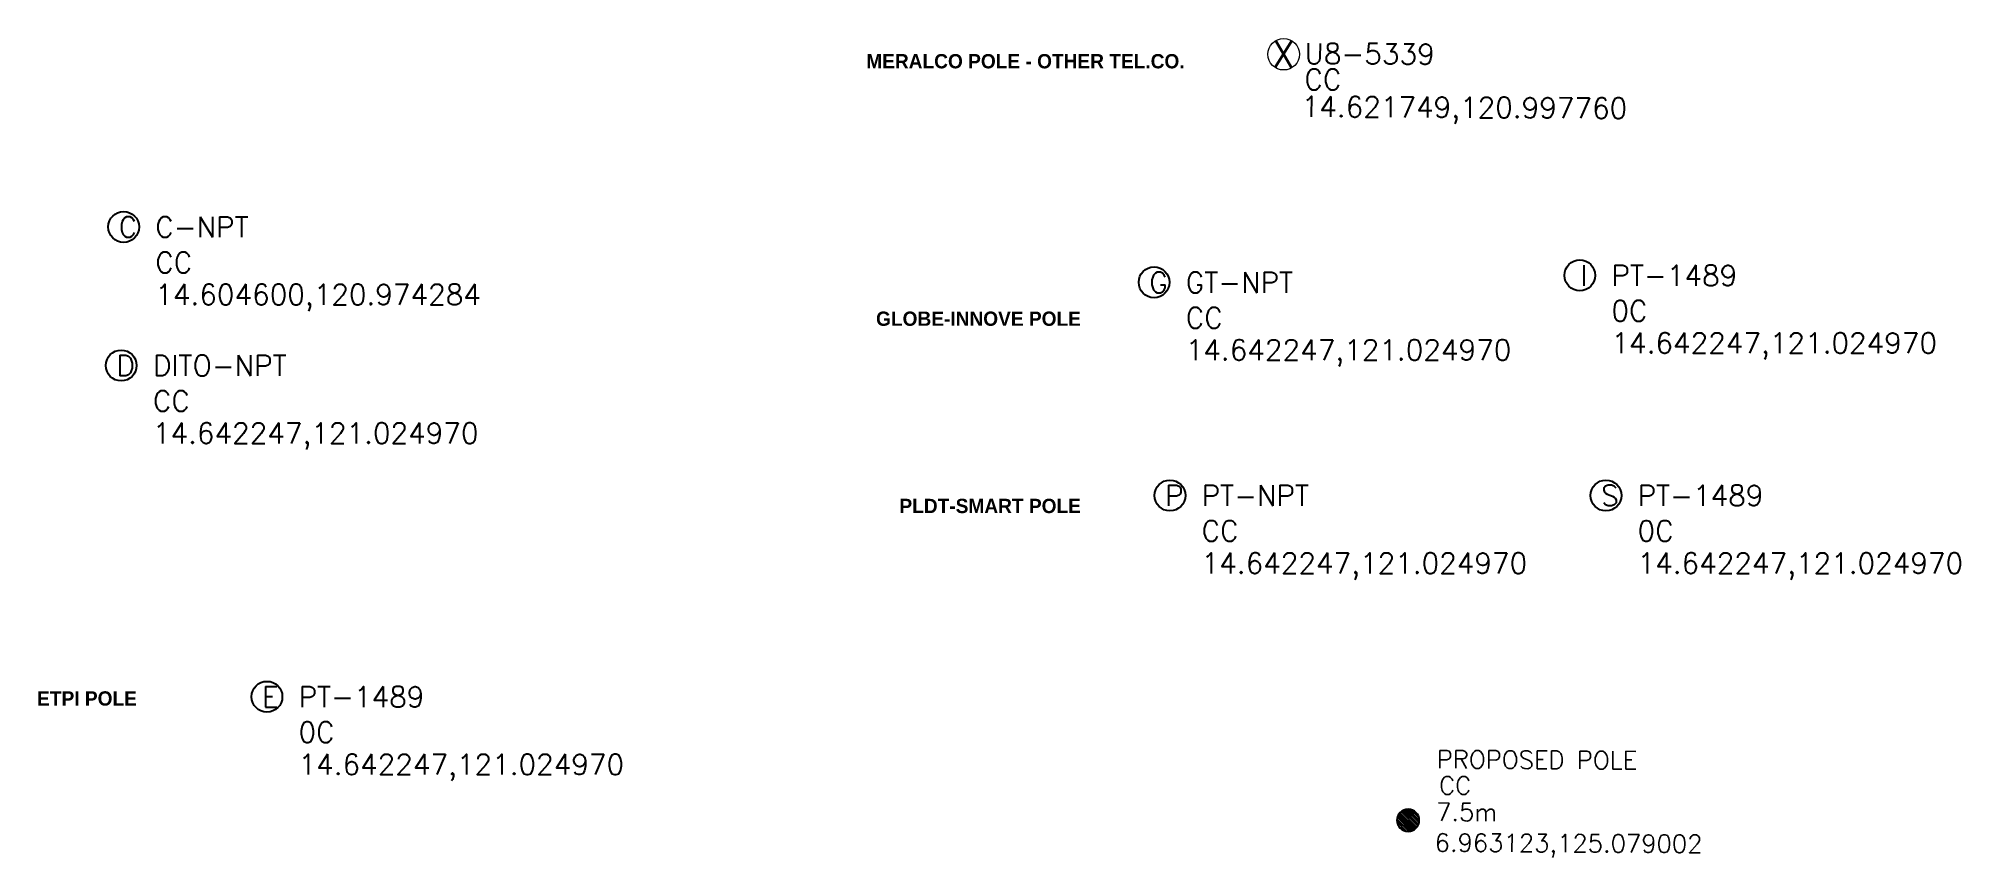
# Model space of a CAD drawing. Header units: millimetres. Extents: x 2545 to 2760, y 1946 to 2038.
import ezdxf
from ezdxf.enums import TextEntityAlignment as Align

# ---------------------------------------------------------------- set-up
doc = ezdxf.new("R2010")
doc.units = ezdxf.units.MM
for name, color, linetype in [('EXPOLE', 7, 'Continuous'), ('SPAN', 7, 'Continuous'), ('X-CONVERGE', 7, 'Continuous'), ('X-DITO', 7, 'Continuous'), ('X-MERALCO-MANILA', 5, 'Continuous'), ('X-POLE', 5, 'Continuous')]:
    doc.layers.add(name, color=color, linetype=linetype)
doc.layers.add('P-POLE 9.14m CC', color=1, linetype='Continuous', lineweight=25)
doc.styles.add('CGOMEGA', font='')
doc.styles.add('ROMANS', font='romans')
doc.styles.add('SIMPLEX', font='simplex')
doc.styles.get('CGOMEGA').set_extended_font_data('CG Omega', bold=True)

# ---------------------------------------------------------------- blocks, each defined once
blk = doc.blocks.new('EPOLE')
at = {"layer": 'X-MERALCO-MANILA', "lineweight": 0, "ltscale": 0.5}
blk.add_circle((0.01, -0.05), 1.52, dxfattribs=at)
at = {"layer": 'EXPOLE', "color": 5, "style": 'SIMPLEX'}
blk.add_text('X', height=2.5, rotation=359.1747, dxfattribs=at).set_placement((0, -0.03), align=Align.MIDDLE)
at = {"layer": 'EXPOLE', "style": 'SIMPLEX'}
blk.add_attdef('POLNO', (1.78, -1.04), '', height=2, dxfattribs=at)
blk = doc.blocks.new('PTPOLE')
at = {"layer": 'X-POLE'}
blk.add_circle((0, 0), 1.5, dxfattribs=at)
at = {"layer": 'X-POLE', "color": 7, "style": 'SIMPLEX'}
for tag, p in [('POLNO', (3.08, -1.01)), ('POLTYP', (3.08, -4.45))]:
    blk.add_attdef(tag, p, '', height=2, dxfattribs=at)
blk = doc.blocks.new('P-POLE')
at = {"layer": 'X-POLE', "linetype": 'Continuous'}
h = blk.add_hatch(dxfattribs=at)
h.set_pattern_fill('ANSI31', color=1, scale=1.5, style=0)
h.set_pattern_definition([(45, (0, 0), (-0.132583, 0.132583), [])])
edge = h.paths.add_edge_path()
edge.add_arc((0, 0), 1.25, 0, 360)
at = {"layer": 'X-POLE', "color": 1}
blk.add_circle((0, 0), 1.25, dxfattribs=at)
at = {"layer": 'X-POLE', "style": 'ROMANS'}
blk.add_attdef('POLNO', (0, -7.06), '', height=2, dxfattribs=at)

msp = doc.modelspace()

# ---------------------------------------------------------------- block references
ref = msp.add_blockref('PTPOLE', (2669.66, 2010.38), dxfattribs=dict(xscale=1.1500664, yscale=1.1500664, zscale=1.1500664))
ref.add_attrib('POLECODE', 'G', (2669.11, 2009.22), dxfattribs={"layer": 'X-POLE', "color": 7, "height": 2.3, "style": 'SIMPLEX'})
ref.add_attrib('POLNO', 'GT-NPT', (2673.2, 2009.22), dxfattribs={"layer": 'X-POLE', "color": 7, "height": 2.3, "style": 'SIMPLEX'})
ref.add_attrib('POLTYP', 'CC', (2673.2, 2005.26), dxfattribs={"layer": 'X-POLE', "color": 7, "height": 2.3, "style": 'SIMPLEX'})
ref.add_attrib('DA', '14.642247,121.024970', (2673.2, 2001.66), dxfattribs={"layer": 'X-POLE', "color": 7, "height": 2.3, "style": 'SIMPLEX'})
ref = msp.add_blockref('PTPOLE', (2717.34, 2011.16), dxfattribs=dict(xscale=1.1500664, yscale=1.1500664, zscale=1.1500664))
ref.add_attrib('POLECODE', 'I', (2717.41, 2010), dxfattribs={"layer": 'X-POLE', "color": 7, "height": 2.3, "style": 'SIMPLEX'})
ref.add_attrib('POLNO', 'PT-1489', (2720.88, 2010), dxfattribs={"layer": 'X-POLE', "color": 7, "height": 2.3, "style": 'SIMPLEX'})
ref.add_attrib('POLTYP', '0C', (2720.88, 2006.04), dxfattribs={"layer": 'X-POLE', "color": 7, "height": 2.3, "style": 'SIMPLEX'})
ref.add_attrib('DA', '14.642247,121.024970', (2720.88, 2002.44), dxfattribs={"layer": 'X-POLE', "color": 7, "height": 2.3, "style": 'SIMPLEX'})
ref = msp.add_blockref('PTPOLE', (2671.44, 1986.52), dxfattribs=dict(xscale=1.1500664, yscale=1.1500664, zscale=1.1500664))
ref.add_attrib('POLECODE', 'P', (2670.89, 1985.36), dxfattribs={"layer": 'X-POLE', "color": 7, "height": 2.3, "style": 'SIMPLEX'})
ref.add_attrib('POLNO', 'PT-NPT', (2674.98, 1985.36), dxfattribs={"layer": 'X-POLE', "color": 7, "height": 2.3, "style": 'SIMPLEX'})
ref.add_attrib('POLTYP', 'CC', (2674.98, 1981.4), dxfattribs={"layer": 'X-POLE', "color": 7, "height": 2.3, "style": 'SIMPLEX'})
ref.add_attrib('DA', '14.642247,121.024970', (2674.98, 1977.79), dxfattribs={"layer": 'X-POLE', "color": 7, "height": 2.3, "style": 'SIMPLEX'})
ref = msp.add_blockref('PTPOLE', (2720.27, 1986.52), dxfattribs=dict(xscale=1.1500664, yscale=1.1500664, zscale=1.1500664))
ref.add_attrib('POLECODE', 'S', (2719.72, 1985.36), dxfattribs={"layer": 'X-POLE', "color": 7, "height": 2.3, "style": 'SIMPLEX'})
ref.add_attrib('POLNO', 'PT-1489', (2723.81, 1985.36), dxfattribs={"layer": 'X-POLE', "color": 7, "height": 2.3, "style": 'SIMPLEX'})
ref.add_attrib('POLTYP', '0C', (2723.81, 1981.4), dxfattribs={"layer": 'X-POLE', "color": 7, "height": 2.3, "style": 'SIMPLEX'})
ref.add_attrib('DA', '14.642247,121.024970', (2723.81, 1977.79), dxfattribs={"layer": 'X-POLE', "color": 7, "height": 2.3, "style": 'SIMPLEX'})
ref = msp.add_blockref('PTPOLE', (2570.29, 1963.99), dxfattribs=dict(xscale=1.1500664, yscale=1.1500664, zscale=1.1500664))
ref.add_attrib('POLECODE', 'E', (2569.74, 1962.83), dxfattribs={"layer": 'X-POLE', "color": 7, "height": 2.3, "style": 'SIMPLEX'})
ref.add_attrib('POLNO', 'PT-1489', (2573.83, 1962.83), dxfattribs={"layer": 'X-POLE', "color": 7, "height": 2.3, "style": 'SIMPLEX'})
ref.add_attrib('POLTYP', '0C', (2573.83, 1958.87), dxfattribs={"layer": 'X-POLE', "color": 7, "height": 2.3, "style": 'SIMPLEX'})
ref.add_attrib('DA', '14.642247,121.024970', (2573.83, 1955.27), dxfattribs={"layer": 'X-POLE', "color": 7, "height": 2.3, "style": 'SIMPLEX'})
at = {"layer": 'P-POLE 9.14m CC', "transparency": 33554687}
ref = msp.add_blockref('P-POLE', (2698.11, 1950.16), dxfattribs=dict(at, xscale=-1, rotation=359.7192022342164))
ref.add_attrib('POLNO', 'PROPOSED POLE', (2701.32, 1955.99), dxfattribs={"layer": '0', "color": 10, "transparency": 33554687, "height": 2, "rotation": 359.7192, "style": 'ROMANS'})
ref.add_attrib('POLHYT', '7.5m', (2701.24, 1950.1), dxfattribs={"layer": '0', "color": 10, "transparency": 33554687, "height": 2, "rotation": 359.7192, "style": 'ROMANS'})
ref.add_attrib('POLTYP', 'CC', (2701.58, 1953.07), dxfattribs={"layer": '0', "color": 10, "transparency": 33554687, "height": 2, "rotation": 359.7192, "style": 'ROMANS'})
ref.add_attrib('COORDINATES', '6.963123,125.079002', (2701.08, 1946.67), dxfattribs={"layer": '0', "color": 10, "transparency": 33554687, "height": 2, "rotation": 359.7192, "style": 'ROMANS'})
at = {"layer": 'X-CONVERGE', "color": 5, "lineweight": 0}
ref = msp.add_blockref('PTPOLE', (2554.24, 2016.58), dxfattribs=dict(at, xscale=1.150066400030559, yscale=1.150066400030559, zscale=1.150066400030559))
ref.add_attrib('POLECODE', 'C', (2553.69, 2015.42), dxfattribs={"layer": 'X-POLE', "color": 7, "height": 2.3, "style": 'SIMPLEX'})
ref.add_attrib('POLNO', 'C-NPT', (2557.79, 2015.42), dxfattribs={"layer": 'X-POLE', "color": 7, "height": 2.3, "style": 'SIMPLEX'})
ref.add_attrib('POLTYP', 'CC', (2557.79, 2011.46), dxfattribs={"layer": 'X-POLE', "color": 7, "height": 2.3, "style": 'SIMPLEX'})
ref.add_attrib('DA', '14.604600,120.974284', (2557.79, 2007.86), dxfattribs={"layer": 'X-POLE', "color": 7, "height": 2.3001, "style": 'SIMPLEX'})
at = {"layer": 'X-DITO', "color": 5, "lineweight": 0}
ref = msp.add_blockref('PTPOLE', (2553.97, 2001.07), dxfattribs=dict(at, xscale=1.150066400030559, yscale=1.150066400030559, zscale=1.150066400030559))
ref.add_attrib('POLECODE', 'D', (2553.42, 1999.91), dxfattribs={"layer": 'X-POLE', "color": 7, "height": 2.3, "style": 'SIMPLEX'})
ref.add_attrib('POLNO', 'DITO-NPT', (2557.52, 1999.91), dxfattribs={"layer": 'X-POLE', "color": 7, "height": 2.3, "style": 'SIMPLEX'})
ref.add_attrib('POLTYP', 'CC', (2557.52, 1995.95), dxfattribs={"layer": 'X-POLE', "color": 7, "height": 2.3, "style": 'SIMPLEX'})
ref.add_attrib('DA', '14.642247,121.024970', (2557.52, 1992.35), dxfattribs={"layer": 'X-POLE', "color": 7, "height": 2.3001, "style": 'SIMPLEX'})
at = {"layer": 'X-POLE'}
ref = msp.add_blockref('EPOLE', (2684.16, 2035.97), dxfattribs=dict(at, xscale=1.160558223306555, yscale=1.160558223306555, zscale=1.160558223306555))
ref.add_attrib('POLNO', 'U8-5339', (2686.5, 2034.84), dxfattribs={"color": 7, "height": 2.3, "rotation": 359.6947, "style": 'SIMPLEX'})
ref.add_attrib('TYPE', 'CC', (2686.49, 2031.95), dxfattribs={"color": 7, "height": 2.3, "rotation": 359.6947, "style": 'SIMPLEX'})
ref.add_attrib('DA', '14.621749,120.997760', (2686.18, 2028.91), dxfattribs={"color": 7, "height": 2.3, "rotation": 359.6947, "style": 'SIMPLEX'})

# ---------------------------------------------------------------- texts
at = {"layer": 'SPAN', "style": 'CGOMEGA'}
for s, p in [('MERALCO POLE - OTHER TEL.CO.', (2655.25, 2034.33)), ('GLOBE-INNOVE POLE', (2649.99, 2005.51)), ('PLDT-SMART POLE', (2651.3, 1984.55)), ('ETPI POLE', (2550.14, 1963))]:
    msp.add_text(s, height=1.6, dxfattribs=at).set_placement(p, align=Align.CENTER)

doc.saveas('drawing.dxf')
